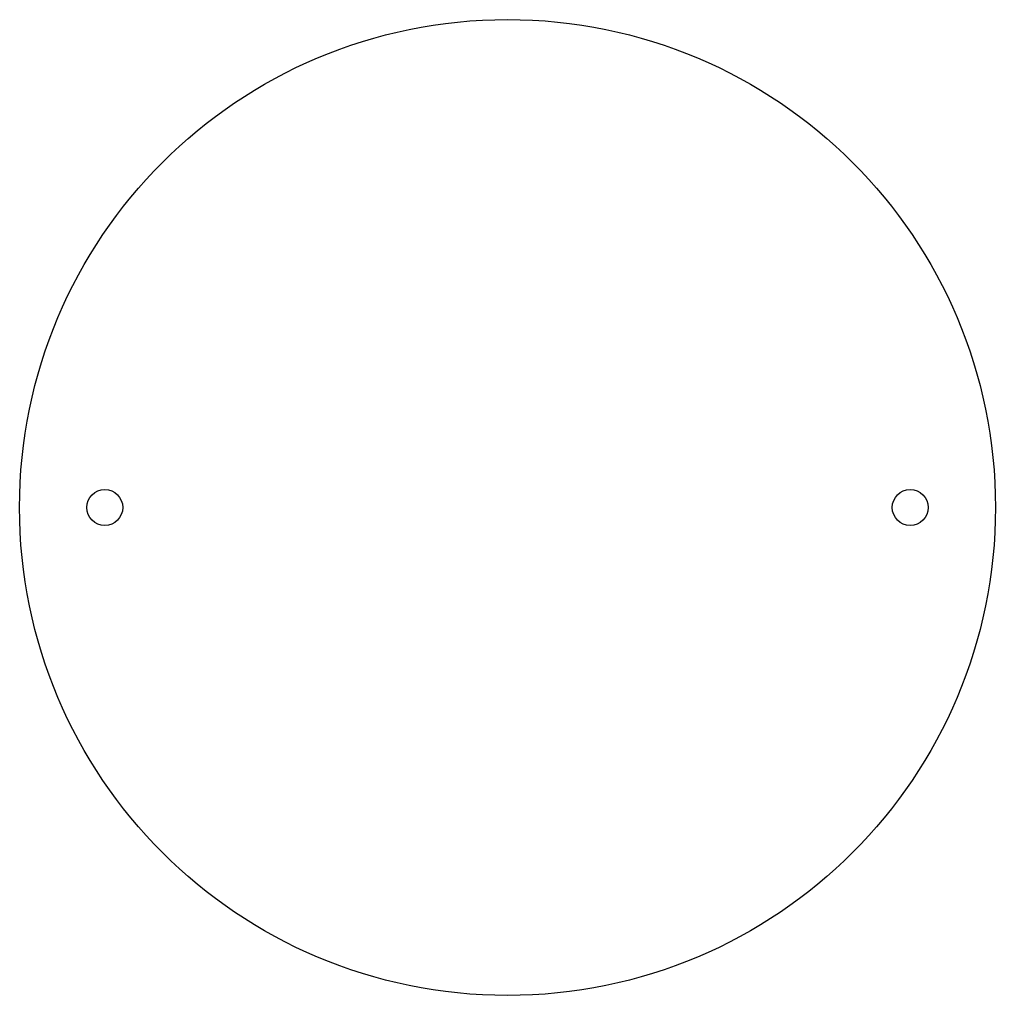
# Model space of a CAD drawing. Header units: millimetres. Extents: x -47.5 to 47.5, y -47.5 to 47.5.
import ezdxf

# ---------------------------------------------------------------- set-up
doc = ezdxf.new("R2010")
doc.units = ezdxf.units.MM

msp = doc.modelspace()

# ---------------------------------------------------------------- linework, layer by layer
at = {"color": 7, "linetype": 'Continuous', "lineweight": 25}
for centre, radius in [((0, 0), 47.5), ((-39.205, 0), 1.75), ((39.205, 0), 1.75)]:
    msp.add_circle(centre, radius, dxfattribs=at)

doc.saveas('drawing.dxf')
